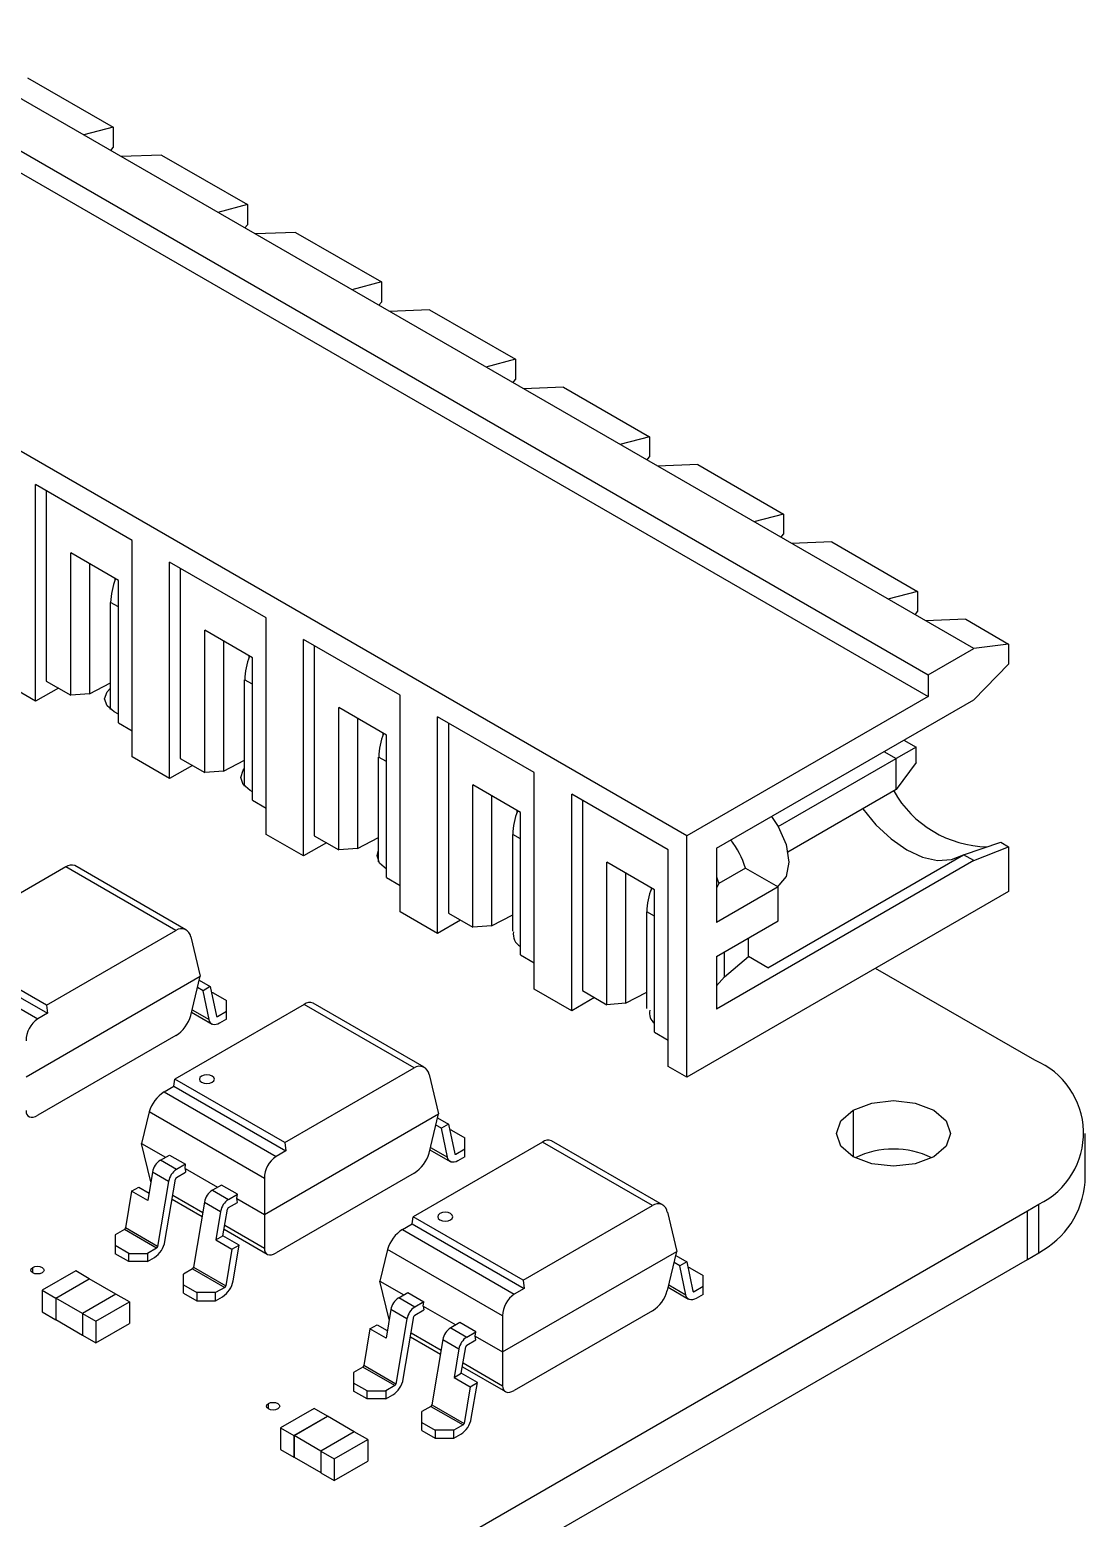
# Model space of a CAD drawing. Header units: millimetres. Extents: x -120 to 67, y -49 to 66.
# Drawn here: x 39.1 to 66.94, y -9.59 to 29.68 of the extents above; entities that cross this region are included whole.
import ezdxf

# ---------------------------------------------------------------- set-up
doc = ezdxf.new("R2010")
doc.units = ezdxf.units.MM

msp = doc.modelspace()

# ---------------------------------------------------------------- linework, layer by layer
at = {"color": 7, "linetype": 'Continuous', "lineweight": 25}
for p, q in [((64.004, 13.35), (35.72, 29.678)), ((34.518, 28.984), (62.802, 12.656)), ((34.518, 28.412), (62.802, 12.084)), ((39.043, 28.412), (41.306, 27.106)), ((41.306, 27.106), (40.528, 26.902)), ((41.306, 27.106), (41.306, 26.575)), ((41.241, 26.49), (41.306, 26.575)), ((42.579, 26.371), (41.518, 26.331)), ((42.579, 26.371), (44.842, 25.065)), ((44.842, 25.065), (44.064, 24.861)), ((44.842, 25.065), (44.842, 24.534)), ((56.438, 8.41), (28.154, 24.739)), ((44.777, 24.449), (44.842, 24.534)), ((46.114, 24.33), (45.054, 24.29)), ((46.114, 24.33), (48.377, 23.024)), ((48.377, 23.024), (47.599, 22.82)), ((48.377, 23.024), (48.377, 22.493)), ((48.312, 22.408), (48.377, 22.493)), ((49.65, 22.289), (48.589, 22.249)), ((49.65, 22.289), (51.913, 20.983)), ((51.913, 20.983), (51.135, 20.779)), ((51.913, 20.983), (51.913, 20.452)), ((51.848, 20.367), (51.913, 20.452)), ((53.185, 20.248), (52.125, 20.208)), ((53.185, 20.248), (55.448, 18.942)), ((55.448, 18.942), (54.67, 18.738)), ((55.448, 18.942), (55.448, 18.411)), ((55.384, 18.326), (55.448, 18.411)), ((56.721, 18.207), (55.66, 18.167)), ((56.721, 18.207), (58.984, 16.901)), ((41.801, 16.207), (39.255, 17.676)), ((39.255, 11.961), (39.255, 17.676)), ((39.538, 17.513), (39.538, 12.491)), ((58.984, 16.901), (58.206, 16.697)), ((58.984, 16.901), (58.984, 16.37)), ((41.801, 10.491), (41.801, 16.207)), ((58.919, 16.285), (58.984, 16.37)), ((60.257, 16.166), (59.196, 16.126)), ((60.257, 16.166), (62.519, 14.86)), ((41.44, 15.149), (40.182, 15.876)), ((40.182, 12.12), (40.182, 15.876)), ((40.677, 15.59), (40.677, 12.161)), ((45.337, 14.166), (42.791, 15.635)), ((42.791, 9.92), (42.791, 15.635)), ((43.074, 15.472), (43.074, 10.45)), ((41.349, 15.203), (41.349, 15.145)), ((41.44, 11.393), (41.44, 15.149)), ((41.235, 11.742), (41.235, 14.569)), ((41.44, 14.451), (41.235, 14.569)), ((62.519, 14.86), (61.741, 14.656)), ((62.519, 14.86), (62.519, 14.329)), ((45.337, 8.45), (45.337, 14.166)), ((62.455, 14.244), (62.519, 14.329)), ((44.976, 13.108), (43.717, 13.835)), ((43.717, 10.079), (43.717, 13.835)), ((63.792, 14.125), (62.731, 14.084)), ((63.792, 14.125), (64.923, 13.472)), ((44.212, 13.549), (44.212, 10.12)), ((48.872, 12.125), (46.327, 13.594)), ((46.327, 7.879), (46.327, 13.594)), ((46.609, 13.431), (46.609, 8.409)), ((64.923, 13.472), (64.004, 13.35)), ((64.923, 13.472), (64.923, 12.941)), ((44.884, 13.161), (44.884, 13.104)), ((44.976, 9.352), (44.976, 13.108)), ((62.802, 12.656), (64.004, 13.35)), ((62.802, 12.656), (62.802, 12.084)), ((64.004, 12.002), (64.923, 12.941)), ((39.255, 11.961), (38.266, 12.532)), ((39.857, 12.308), (39.255, 11.961)), ((39.538, 12.491), (40.182, 12.12)), ((40.677, 12.161), (41.235, 12.449)), ((44.771, 9.721), (44.771, 12.528)), ((44.976, 12.41), (44.771, 12.528)), ((40.677, 12.161), (40.182, 12.12)), ((48.512, 11.067), (47.253, 11.794)), ((47.253, 8.038), (47.253, 11.794)), ((48.872, 6.409), (48.872, 12.125)), ((62.802, 12.084), (56.438, 8.41)), ((57.216, 8.084), (64.004, 12.002)), ((41.44, 11.393), (41.801, 11.185)), ((47.748, 11.508), (47.748, 8.079)), ((52.408, 10.084), (49.862, 11.553)), ((49.862, 5.838), (49.862, 11.553)), ((50.145, 11.39), (50.145, 6.368)), ((48.42, 11.12), (48.42, 11.063)), ((48.512, 7.311), (48.512, 11.067)), ((61.631, 10.633), (61.954, 10.447)), ((62.484, 10.753), (61.954, 10.447)), ((62.162, 10.939), (62.484, 10.753)), ((62.484, 10.344), (62.484, 10.753)), ((42.791, 9.92), (41.801, 10.491)), ((43.392, 10.267), (42.791, 9.92)), ((43.074, 10.45), (43.717, 10.079)), ((44.212, 10.12), (44.771, 10.408)), ((48.306, 7.724), (48.306, 10.487)), ((48.512, 10.369), (48.306, 10.487)), ((58.847, 8.653), (61.954, 10.447)), ((61.954, 9.63), (61.954, 10.447)), ((62.484, 10.344), (61.954, 9.63)), ((44.212, 10.12), (43.717, 10.079)), ((52.408, 4.368), (52.408, 10.084)), ((52.047, 9.026), (50.788, 9.753)), ((50.788, 5.997), (50.788, 9.753)), ((51.283, 9.467), (51.283, 6.038)), ((55.943, 8.043), (53.398, 9.512)), ((53.398, 3.797), (53.398, 9.512)), ((61.954, 9.63), (59.1, 7.983)), ((44.976, 9.352), (45.337, 9.144)), ((51.955, 9.079), (51.955, 9.022)), ((53.68, 9.349), (53.68, 4.327)), ((52.047, 5.27), (52.047, 9.026)), ((46.327, 7.879), (45.337, 8.45)), ((46.609, 8.409), (47.253, 8.038)), ((47.748, 8.079), (48.306, 8.367)), ((51.842, 5.895), (51.842, 8.446)), ((52.047, 8.328), (51.842, 8.446)), ((56.438, 2.041), (56.438, 8.41)), ((46.928, 8.226), (46.327, 7.879)), ((47.748, 8.079), (47.253, 8.038)), ((55.943, 2.327), (55.943, 8.043)), ((57.216, 8.084), (57.216, 6.124)), ((58.575, 4.931), (63.736, 7.911)), ((63.736, 7.911), (64.715, 8.244)), ((64.004, 7.756), (63.736, 7.911)), ((64.004, 7.756), (64.923, 8.124)), ((64.715, 8.244), (64.923, 8.124)), ((64.923, 8.124), (64.923, 6.94)), ((40.055, 7.591), (36.642, 5.621)), ((42.955, 5.916), (40.055, 7.591)), ((43.22, 5.933), (40.29, 7.624)), ((55.583, 6.985), (54.324, 7.712)), ((54.324, 3.956), (54.324, 7.712)), ((64.004, 7.756), (57.216, 3.838)), ((57.985, 7.558), (57.278, 7.15)), ((57.985, 7.558), (58.842, 7.063)), ((48.512, 7.311), (48.872, 7.103)), ((54.819, 7.426), (54.819, 3.997)), ((57.278, 7.15), (57.216, 7.032)), ((58.815, 7.078), (58.861, 7.107)), ((55.491, 7.038), (55.491, 6.981)), ((55.583, 3.229), (55.583, 6.985)), ((64.923, 6.94), (56.438, 2.041)), ((58.842, 7.063), (57.216, 6.124)), ((58.842, 6.165), (58.842, 7.063)), ((49.862, 5.838), (48.872, 6.409)), ((50.145, 6.368), (50.788, 5.997)), ((51.283, 6.038), (51.842, 6.326)), ((55.378, 3.854), (55.378, 6.405)), ((55.583, 6.287), (55.378, 6.405)), ((39.543, 3.946), (42.955, 5.916)), ((50.463, 6.185), (49.862, 5.838)), ((51.283, 6.038), (50.788, 5.997)), ((57.216, 5.226), (58.842, 6.165)), ((39.543, 3.946), (36.642, 5.621)), ((43.348, 5.742), (43.601, 4.706)), ((58.065, 5.226), (58.065, 5.716)), ((36.361, 5.283), (39.312, 3.58)), ((36.617, 5.431), (39.567, 3.728)), ((52.047, 5.27), (52.408, 5.062)), ((57.216, 5.226), (57.216, 3.838)), ((57.428, 4.695), (57.428, 5.348)), ((57.428, 4.695), (58.065, 5.226)), ((58.575, 4.931), (58.065, 5.226)), ((65.613, 2.489), (61.413, 4.913)), ((39.004, 2.052), (43.601, 4.706)), ((43.348, 3.669), (43.601, 4.706)), ((43.674, 4.324), (43.528, 4.408)), ((43.575, 4.599), (43.862, 4.433)), ((43.862, 4.433), (43.674, 4.324)), ((43.833, 3.563), (43.674, 4.324)), ((43.862, 4.433), (44.025, 3.654)), ((53.398, 3.797), (52.408, 4.368)), ((53.68, 4.327), (54.324, 3.956)), ((57.216, 4.45), (57.428, 4.695)), ((39.543, 3.946), (39.567, 3.728)), ((46.341, 3.962), (42.928, 1.992)), ((43.94, 4.273), (43.896, 4.273)), ((43.94, 4.273), (44.294, 4.069)), ((44.294, 3.571), (44.294, 4.069)), ((49.242, 2.287), (46.341, 3.962)), ((49.506, 2.304), (46.576, 3.995)), ((53.999, 4.144), (53.398, 3.797)), ((54.819, 3.997), (54.324, 3.956)), ((54.819, 3.997), (55.378, 4.285)), ((39.567, 3.728), (39.312, 3.58)), ((43.37, 3.757), (43.91, 3.445)), ((43.385, 3.821), (43.833, 3.563)), ((44.024, 3.661), (44.053, 3.644)), ((44.053, 3.644), (44.294, 3.783)), ((44.294, 3.571), (44.11, 3.464)), ((55.583, 3.229), (55.943, 3.021)), ((42.955, 3.14), (39.312, 1.037)), ((42.903, 1.802), (42.928, 1.992)), ((45.829, 0.317), (42.928, 1.992)), ((45.829, 0.317), (49.242, 2.287)), ((49.635, 2.113), (49.887, 1.077)), ((56.438, 2.041), (55.943, 2.327)), ((42.648, 1.654), (42.903, 1.802)), ((42.648, 1.654), (45.598, -0.049)), ((42.903, 1.802), (45.854, 0.099)), ((42.255, 1.126), (42.052, 0.293)), ((45.291, -0.627), (42.255, 1.126)), ((45.291, -1.577), (49.887, 1.077)), ((49.635, 0.04), (49.887, 1.077)), ((49.861, 0.97), (50.149, 0.804)), ((50.149, 0.804), (49.96, 0.695)), ((50.149, 0.804), (50.311, 0.025)), ((60.826, 1.17), (60.826, -0.054)), ((49.96, 0.695), (49.814, 0.78)), ((50.119, -0.066), (49.96, 0.695)), ((50.226, 0.644), (50.182, 0.644)), ((50.226, 0.644), (50.58, 0.44)), ((50.58, -0.058), (50.58, 0.44)), ((66.944, -0.724), (66.944, 0.558)), ((42.052, 0.293), (42.681, -0.07)), ((42.298, -0.717), (42.052, 0.293)), ((45.854, 0.099), (45.598, -0.049)), ((45.829, 0.317), (45.854, 0.099)), ((52.627, 0.333), (49.214, -1.637)), ((49.656, 0.128), (50.196, -0.184)), ((49.672, 0.192), (50.119, -0.066)), ((50.31, 0.032), (50.339, 0.015)), ((50.339, 0.015), (50.58, 0.154)), ((55.528, -1.341), (52.627, 0.333)), ((55.792, -1.325), (52.863, 0.366)), ((42.549, -0.147), (42.786, -0.01)), ((42.973, -0.392), (42.549, -0.147)), ((42.786, -0.01), (43.211, -0.255)), ((43.211, -0.255), (42.973, -0.392)), ((43.198, -0.368), (43.211, -0.255)), ((43.198, -0.368), (44.053, -0.862)), ((43.198, -0.368), (43.211, -0.467)), ((50.58, -0.058), (50.396, -0.164)), ((42.341, -0.46), (42.215, -1.213)), ((42.766, -0.705), (42.341, -0.46)), ((42.766, -0.705), (42.476, -2.425)), ((42.668, -2.294), (42.945, -0.646)), ((42.973, -0.604), (43.211, -0.467)), ((45.291, -0.627), (45.291, -2.468)), ((49.242, -0.489), (45.598, -2.592)), ((41.79, -0.968), (41.628, -1.935)), ((41.79, -0.968), (41.978, -0.859)), ((42.215, -1.213), (41.79, -0.968)), ((41.978, -0.859), (42.248, -1.015)), ((42.874, -1.072), (43.666, -1.53)), ((44.158, -0.802), (43.92, -0.939)), ((43.92, -0.939), (44.345, -1.184)), ((44.582, -1.047), (44.158, -0.802)), ((44.345, -1.184), (44.582, -1.047)), ((44.569, -1.16), (44.582, -1.047)), ((44.569, -1.16), (45.291, -1.577)), ((44.582, -1.259), (44.569, -1.16)), ((40.295, -15.988), (65.422, -1.483)), ((42.856, -1.178), (43.649, -1.636)), ((43.713, -1.252), (43.424, -2.972)), ((43.713, -1.252), (44.137, -1.497)), ((44.137, -1.497), (44.011, -2.25)), ((44.199, -2.141), (44.317, -1.438)), ((44.345, -1.396), (44.582, -1.259)), ((52.115, -3.312), (55.528, -1.341)), ((55.921, -1.515), (56.173, -2.552)), ((65.422, -1.483), (65.718, -1.307)), ((65.422, -2.765), (65.422, -1.483)), ((65.718, -2.589), (65.718, -1.307)), ((42.476, -2.425), (41.628, -1.935)), ((44.245, -1.864), (45.291, -2.468)), ((48.934, -1.975), (49.189, -1.827)), ((49.189, -1.827), (49.214, -1.637)), ((49.189, -1.827), (52.14, -3.53)), ((52.115, -3.312), (49.214, -1.637)), ((41.6, -1.977), (41.359, -2.116)), ((41.359, -2.116), (41.359, -2.614)), ((42.449, -2.466), (41.6, -1.977)), ((44.011, -2.25), (44.199, -2.141)), ((44.011, -2.25), (44.435, -2.495)), ((44.623, -2.386), (44.199, -2.141)), ((44.228, -1.97), (45.363, -2.625)), ((48.934, -1.975), (51.884, -3.678)), ((41.713, -2.605), (41.359, -2.401)), ((41.713, -2.818), (41.359, -2.614)), ((41.713, -2.605), (42.208, -2.605)), ((41.713, -2.818), (41.713, -2.605)), ((42.449, -2.466), (42.208, -2.605)), ((42.208, -2.605), (42.208, -2.818)), ((42.208, -2.818), (42.391, -2.712)), ((44.435, -2.495), (44.272, -3.462)), ((44.435, -2.495), (44.623, -2.386)), ((44.464, -3.331), (44.623, -2.386)), ((48.541, -2.503), (48.338, -3.336)), ((51.577, -4.256), (48.541, -2.503)), ((51.577, -5.205), (56.173, -2.552)), ((55.921, -3.589), (56.173, -2.552)), ((56.147, -2.659), (56.435, -2.825)), ((65.422, -2.765), (65.718, -2.589)), ((39.181, -3.119), (39.181, -2.977)), ((40.316, -3.069), (39.432, -3.579)), ((40.67, -3.273), (40.316, -3.069)), ((41.405, -16.629), (65.422, -2.765)), ((42.208, -2.818), (41.713, -2.818)), ((43.396, -3.013), (43.155, -3.152)), ((43.396, -3.013), (44.245, -3.503)), ((43.424, -2.972), (44.272, -3.462)), ((56.247, -2.934), (56.101, -2.849)), ((56.435, -2.825), (56.247, -2.934)), ((56.406, -3.695), (56.247, -2.934)), ((56.435, -2.825), (56.597, -3.604)), ((56.512, -2.985), (56.468, -2.985)), ((56.512, -2.985), (56.866, -3.189)), ((39.786, -3.783), (40.67, -3.273)), ((39.787, -3.784), (40.669, -3.274)), ((41.375, -3.682), (40.669, -3.274)), ((40.67, -3.273), (40.67, -3.274)), ((43.155, -3.651), (43.155, -3.152)), ((43.155, -3.438), (43.509, -3.642)), ((44.245, -3.503), (44.004, -3.642)), ((48.338, -3.336), (48.968, -3.699)), ((48.584, -4.346), (48.338, -3.336)), ((52.14, -3.53), (51.884, -3.678)), ((52.115, -3.312), (52.14, -3.53)), ((55.942, -3.501), (56.482, -3.813)), ((55.958, -3.437), (56.406, -3.695)), ((56.625, -3.614), (56.866, -3.475)), ((56.866, -3.687), (56.866, -3.189)), ((39.432, -3.579), (39.432, -4.151)), ((39.432, -3.579), (39.786, -3.783)), ((39.786, -3.783), (39.786, -4.355)), ((39.787, -3.784), (39.787, -4.354)), ((40.493, -4.191), (39.787, -3.784)), ((41.377, -3.681), (40.493, -4.191)), ((40.846, -4.395), (41.73, -3.885)), ((41.73, -3.885), (41.377, -3.681)), ((41.73, -3.885), (41.73, -4.457)), ((43.155, -3.651), (43.509, -3.855)), ((44.004, -3.642), (43.509, -3.642)), ((43.509, -3.642), (43.509, -3.855)), ((43.509, -3.855), (44.004, -3.855)), ((44.004, -3.855), (44.004, -3.642)), ((44.004, -3.855), (44.188, -3.749)), ((48.835, -3.776), (49.072, -3.639)), ((49.259, -4.021), (48.835, -3.776)), ((49.072, -3.639), (49.497, -3.884)), ((49.497, -3.884), (49.259, -4.021)), ((49.484, -3.997), (49.497, -3.884)), ((56.596, -3.597), (56.625, -3.614)), ((56.866, -3.687), (56.682, -3.793)), ((39.432, -4.151), (39.786, -4.355)), ((40.493, -4.191), (40.493, -4.763)), ((40.493, -4.191), (40.846, -4.395)), ((48.628, -4.089), (48.501, -4.842)), ((49.052, -4.334), (48.628, -4.089)), ((48.954, -5.923), (49.232, -4.275)), ((49.259, -4.233), (49.497, -4.096)), ((49.484, -3.997), (50.339, -4.491)), ((49.484, -3.997), (49.497, -4.096)), ((51.577, -4.256), (51.577, -6.096)), ((55.528, -4.118), (51.884, -6.221)), ((39.786, -4.355), (39.787, -4.354)), ((39.787, -4.354), (40.493, -4.762)), ((40.846, -4.395), (40.846, -4.967)), ((40.846, -4.967), (41.73, -4.457)), ((48.077, -4.597), (47.914, -5.564)), ((48.077, -4.597), (48.265, -4.488)), ((48.501, -4.842), (48.077, -4.597)), ((48.265, -4.488), (48.534, -4.644)), ((49.052, -4.334), (48.762, -6.054)), ((49.16, -4.701), (49.953, -5.159)), ((50.444, -4.431), (50.207, -4.568)), ((50.207, -4.568), (50.631, -4.813)), ((50.869, -4.676), (50.444, -4.431)), ((50.631, -4.813), (50.869, -4.676)), ((50.856, -4.789), (50.869, -4.676)), ((40.493, -4.763), (40.846, -4.967)), ((49.142, -4.807), (49.935, -5.265)), ((49.999, -4.881), (49.71, -6.601)), ((49.999, -4.881), (50.424, -5.126)), ((50.485, -5.77), (50.603, -5.067)), ((50.631, -5.025), (50.869, -4.888)), ((50.856, -4.789), (51.577, -5.205)), ((50.869, -4.888), (50.856, -4.789)), ((50.424, -5.126), (50.297, -5.879)), ((50.532, -5.493), (51.577, -6.096)), ((47.886, -5.606), (47.645, -5.745)), ((47.645, -5.745), (47.645, -6.243)), ((48.735, -6.095), (47.886, -5.606)), ((48.762, -6.054), (47.914, -5.564)), ((50.297, -5.879), (50.485, -5.77)), ((50.297, -5.879), (50.721, -6.123)), ((50.909, -6.015), (50.485, -5.77)), ((50.514, -5.599), (51.649, -6.254)), ((47.999, -6.234), (47.645, -6.03)), ((47.999, -6.447), (47.645, -6.243)), ((47.999, -6.447), (47.999, -6.234)), ((47.999, -6.234), (48.494, -6.234)), ((48.735, -6.095), (48.494, -6.234)), ((48.494, -6.234), (48.494, -6.447)), ((50.721, -6.123), (50.558, -7.09)), ((50.721, -6.123), (50.909, -6.015)), ((50.75, -6.96), (50.909, -6.015)), ((45.397, -6.708), (45.397, -6.565)), ((48.494, -6.447), (47.999, -6.447)), ((48.494, -6.447), (48.678, -6.341)), ((49.682, -6.642), (49.441, -6.781)), ((49.682, -6.642), (50.531, -7.132)), ((49.71, -6.601), (50.558, -7.09)), ((46.602, -6.698), (45.718, -7.208)), ((46.072, -7.412), (46.956, -6.902)), ((46.073, -7.412), (46.955, -6.903)), ((46.956, -6.902), (46.602, -6.698)), ((47.662, -7.311), (46.955, -6.903)), ((46.956, -6.902), (46.956, -6.903)), ((49.441, -7.279), (49.441, -6.781)), ((49.441, -7.067), (49.795, -7.271)), ((45.718, -7.208), (46.072, -7.412)), ((45.718, -7.208), (45.718, -7.78)), ((46.072, -7.412), (46.072, -7.984)), ((46.779, -7.82), (46.073, -7.412)), ((46.073, -7.412), (46.073, -7.983)), ((47.663, -7.31), (46.779, -7.82)), ((48.017, -7.514), (47.663, -7.31)), ((49.441, -7.279), (49.795, -7.484)), ((50.29, -7.271), (49.795, -7.271)), ((49.795, -7.271), (49.795, -7.484)), ((50.531, -7.132), (50.29, -7.271)), ((50.29, -7.484), (50.29, -7.271)), ((50.29, -7.484), (50.474, -7.377)), ((45.718, -7.78), (46.072, -7.984)), ((46.779, -7.82), (46.779, -8.392)), ((46.779, -7.82), (47.133, -8.024)), ((47.133, -8.024), (48.017, -7.514)), ((48.017, -7.514), (48.017, -8.086)), ((49.795, -7.484), (50.29, -7.484)), ((46.072, -7.984), (46.073, -7.983)), ((46.073, -7.983), (46.779, -8.391)), ((47.133, -8.024), (47.133, -8.596)), ((47.133, -8.596), (48.017, -8.086)), ((46.779, -8.392), (47.133, -8.596))]:
    msp.add_line(p, q, dxfattribs=at)
at = {"color": 7, "linetype": 'Continuous', "lineweight": 25, "flags": 128}
for points in [[(41.44, 11.625), (41.327, 11.68), (41.143, 11.839), (41.078, 12.027), (41.143, 12.214), (41.235, 12.311)], [(44.976, 9.576), (44.919, 9.606), (44.735, 9.765), (44.67, 9.953), (44.735, 10.141), (44.771, 10.184)], [(61.074, 9.122), (61.422, 8.704), (61.821, 8.33), (62.236, 8.042), (62.652, 7.85), (63.051, 7.763), (63.418, 7.784), (63.736, 7.911)], [(58.667, 8.922), (58.846, 8.657), (59.053, 8.18), (59.125, 7.716), (59.053, 7.336), (58.861, 7.107)], [(48.512, 7.532), (48.327, 7.691), (48.263, 7.879), (48.306, 8.035)], [(57.216, 7.325), (57.234, 7.278), (57.278, 7.15)], [(44.11, 3.464), (44.062, 3.442), (44.016, 3.429), (43.972, 3.426), (43.932, 3.434), (43.897, 3.453), (43.869, 3.481), (43.847, 3.518), (43.833, 3.563)], [(44.025, 3.654), (44.026, 3.649), (44.029, 3.645), (44.031, 3.643), (44.035, 3.641), (44.039, 3.64), (44.043, 3.64), (44.048, 3.642), (44.053, 3.644)], [(43.635, 2.073), (43.592, 2.036), (43.577, 1.992), (43.592, 1.948), (43.635, 1.91), (43.7, 1.885), (43.777, 1.876), (43.853, 1.885), (43.918, 1.91), (43.961, 1.948), (43.977, 1.992), (43.961, 2.036), (43.918, 2.073), (43.853, 2.098), (43.777, 2.107), (43.7, 2.098), (43.635, 2.073)], [(43.635, 2.073), (43.592, 2.036), (43.577, 1.992), (43.592, 1.948), (43.635, 1.91), (43.7, 1.885), (43.777, 1.876), (43.853, 1.885), (43.918, 1.91), (43.961, 1.948), (43.977, 1.992), (43.961, 2.036), (43.918, 2.073), (43.853, 2.098), (43.777, 2.107), (43.7, 2.098), (43.635, 2.073)], [(60.826, 1.17), (61.312, 1.358), (61.886, 1.424), (62.46, 1.358), (62.947, 1.17), (63.272, 0.889), (63.386, 0.558), (63.272, 0.227), (62.947, -0.054), (62.46, -0.242), (61.886, -0.308), (61.312, -0.242), (60.826, -0.054), (60.501, 0.227), (60.386, 0.558), (60.501, 0.889), (60.826, 1.17)], [(39.004, 1.161), (39.01, 1.104), (39.027, 1.056), (39.055, 1.02), (39.092, 0.996), (39.138, 0.986), (39.191, 0.989), (39.25, 1.006), (39.312, 1.037)], [(50.311, 0.025), (50.313, 0.02), (50.315, 0.017), (50.318, 0.014), (50.321, 0.012), (50.325, 0.011), (50.329, 0.011), (50.334, 0.013), (50.339, 0.015)], [(50.396, -0.164), (50.348, -0.187), (50.302, -0.2), (50.258, -0.203), (50.218, -0.195), (50.184, -0.176), (50.155, -0.148), (50.134, -0.111), (50.119, -0.066)], [(49.921, -1.555), (49.878, -1.593), (49.863, -1.637), (49.878, -1.681), (49.921, -1.719), (49.986, -1.744), (50.063, -1.753), (50.139, -1.744), (50.204, -1.719), (50.248, -1.681), (50.263, -1.637), (50.248, -1.593), (50.204, -1.555), (50.139, -1.53), (50.063, -1.522), (49.986, -1.53), (49.921, -1.555)], [(49.921, -1.555), (49.878, -1.593), (49.863, -1.637), (49.878, -1.681), (49.921, -1.719), (49.986, -1.744), (50.063, -1.753), (50.139, -1.744), (50.204, -1.719), (50.248, -1.681), (50.263, -1.637), (50.248, -1.593), (50.204, -1.555), (50.139, -1.53), (50.063, -1.522), (49.986, -1.53), (49.921, -1.555)], [(45.291, -2.468), (45.296, -2.525), (45.313, -2.573), (45.341, -2.609), (45.378, -2.633), (45.424, -2.643), (45.477, -2.64), (45.536, -2.622), (45.598, -2.592)], [(39.181, -2.977), (39.237, -2.955), (39.304, -2.947), (39.371, -2.955), (39.428, -2.977), (39.466, -3.009), (39.479, -3.048), (39.466, -3.087), (39.428, -3.119), (39.371, -3.141), (39.304, -3.149), (39.237, -3.141), (39.181, -3.119), (39.143, -3.087), (39.129, -3.048), (39.143, -3.009), (39.181, -2.977)], [(56.682, -3.793), (56.634, -3.816), (56.588, -3.829), (56.544, -3.832), (56.504, -3.823), (56.47, -3.805), (56.441, -3.777), (56.42, -3.74), (56.406, -3.695)], [(56.597, -3.604), (56.599, -3.609), (56.601, -3.612), (56.604, -3.615), (56.607, -3.617), (56.611, -3.618), (56.616, -3.618), (56.62, -3.616), (56.625, -3.614)], [(51.577, -6.096), (51.583, -6.154), (51.599, -6.202), (51.627, -6.238), (51.664, -6.262), (51.71, -6.272), (51.764, -6.269), (51.822, -6.251), (51.884, -6.221)], [(45.397, -6.565), (45.453, -6.543), (45.52, -6.536), (45.587, -6.543), (45.644, -6.565), (45.682, -6.598), (45.695, -6.637), (45.682, -6.675), (45.644, -6.708), (45.587, -6.73), (45.52, -6.738), (45.453, -6.73), (45.397, -6.708), (45.359, -6.675), (45.345, -6.637), (45.359, -6.598), (45.397, -6.565)]]:
    msp.add_lwpolyline(points, dxfattribs=at)
at = {"color": 7, "linetype": 'Continuous', "lineweight": 25}
for centre, radius, start, end in [((42.962, 14.53), 1.727, 157.4718, 178.7023), ((46.498, 12.489), 1.727, 157.4718, 178.7023), ((50.033, 10.448), 1.727, 157.4718, 178.7023), ((64.416, 11.021), 2.9, 209.4776, 268.82), ((53.569, 8.407), 1.727, 157.4718, 178.7023), ((55.718, 6.853), 2.374, 17.281, 37.6767), ((40.2, 7.409), 0.233, 67.3728, 128.6589), ((57.104, 6.366), 1.727, 157.4718, 178.7023), ((43.099, 5.709), 0.252, 7.5999, 124.6186), ((52.215, 5.81), 0.357, 168.3554, 241.973), ((46.487, 3.78), 0.233, 67.3728, 128.6589), ((39.699, 3.004), 0.694, 123.8784, 180.1411), ((42.471, 3.911), 0.91, 302.177, 344.6076), ((55.788, 3.735), 0.339, 167.5206, 232.6988), ((64.822, 0.568), 2.078, 295.5488, 67.61), ((49.385, 2.08), 0.252, 7.5999, 124.6186), ((43.132, 0.884), 0.91, 122.177, 164.6076), ((48.757, 0.282), 0.91, 302.177, 344.6076), ((52.773, 0.151), 0.233, 67.3728, 128.6589), ((61.886, -2.187), 2.334, 64.3942, 115.6058), ((42.804, -0.541), 0.47, 122.9275, 170.0427), ((43.228, -0.786), 0.47, 122.9275, 170.0427), ((45.985, -0.625), 0.694, 123.8784, 180.1411), ((43.007, -0.657), 0.0627, 122.9275, 170.0427), ((64.625, -0.534), 2.327, 298.0045, 355.3208), ((44.176, -1.333), 0.47, 122.9275, 170.0427), ((44.6, -1.578), 0.47, 122.9275, 170.0427), ((44.379, -1.449), 0.0627, 122.9275, 170.0427), ((55.671, -1.549), 0.252, 7.5999, 124.6186), ((41.566, -1.924), 0.0627, 302.9275, 350.0427), ((42.051, -2.186), 0.627, 302.9275, 350.0427), ((49.419, -2.745), 0.91, 122.177, 164.6076), ((42.415, -2.414), 0.0627, 302.9275, 350.0427), ((43.362, -2.961), 0.0627, 302.9275, 350.0427), ((43.847, -3.223), 0.627, 302.9275, 350.0427), ((44.211, -3.451), 0.0627, 302.9275, 350.0427), ((49.09, -4.17), 0.47, 122.9275, 170.0427), ((52.271, -4.254), 0.694, 123.8784, 180.1411), ((55.043, -3.347), 0.91, 302.177, 344.6076), ((49.515, -4.415), 0.47, 122.9275, 170.0427), ((49.293, -4.286), 0.0627, 122.9275, 170.0427), ((50.462, -4.962), 0.47, 122.9275, 170.0427), ((50.886, -5.207), 0.47, 122.9275, 170.0427), ((50.665, -5.078), 0.0627, 122.9275, 170.0427), ((47.852, -5.553), 0.0627, 302.9275, 350.0427), ((48.337, -5.815), 0.627, 302.9275, 350.0427), ((48.701, -6.043), 0.0627, 302.9275, 350.0427), ((49.648, -6.59), 0.0627, 302.9275, 350.0427), ((50.133, -6.852), 0.627, 302.9275, 350.0427), ((50.497, -7.08), 0.0627, 302.9275, 350.0427)]:
    msp.add_arc(centre, radius, start, end, dxfattribs=at)

doc.saveas('drawing.dxf')
